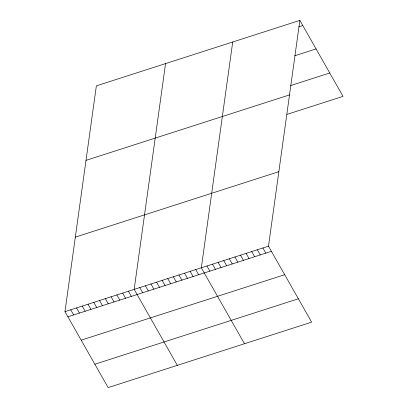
<?xml version="1.0" encoding="UTF-8"?>
<svg xmlns="http://www.w3.org/2000/svg" width="408" height="408" viewBox="0 0 408 408"><rect width="100%" height="100%" fill="white"/><g stroke="black" fill="none" stroke-linecap="round" stroke-linejoin="round"><path stroke-width="0.61" d="M299.87 20.4L268.49 246.182L311.641 322.147L108.13 387.6L64.974 311.635L96.359 85.853L299.87 20.4L343.026 96.364L287.059 114.362M165.551 63.597L134.171 289.384L177.322 365.344M232.713 41.998L201.328 267.786L244.484 343.745M298.88 26.816L302.797 25.556M294.805 55.758L316.072 48.919M290.572 85.593L329.751 72.996M86.001 160.364L289.517 94.911M75.332 237.13L278.848 171.676M64.974 311.635L268.49 246.182M67.901 316.792L271.417 251.338M81.177 340.16L284.692 274.706M94.855 364.232L298.37 298.778M262.895 247.982L265.822 253.139M257.295 249.783L260.222 254.939M251.7 251.583L254.628 256.739M246.101 253.383L249.033 258.539M240.506 255.184L243.433 260.34M234.911 256.984L237.839 262.14M229.311 258.784L232.239 263.935M223.717 260.584L226.644 265.736M218.122 262.385L221.049 267.536M212.522 264.185L215.45 269.336M206.927 265.985L209.855 271.136M195.733 269.586L198.66 274.737M190.138 271.381L193.066 276.537M184.538 273.181L187.466 278.338M178.944 274.982L181.871 280.138M173.349 276.782L176.276 281.938M167.749 278.582L170.677 283.739M162.154 280.383L165.082 285.539M156.555 282.183L159.487 287.339M150.96 283.983L153.887 289.139M145.365 285.784L148.293 290.94M139.766 287.584L142.693 292.735M128.403 291.236L131.33 296.392M122.64 293.092L125.567 298.248M116.872 294.948L119.799 300.099M111.103 296.8L114.031 301.956M105.341 298.656L108.268 303.812M99.572 300.512L102.5 305.663M93.809 302.364L96.737 307.52M88.041 304.22L90.969 309.371M82.273 306.071L85.201 311.228M76.51 307.928L79.438 313.084M70.742 309.784L73.669 314.935"/></g></svg>
